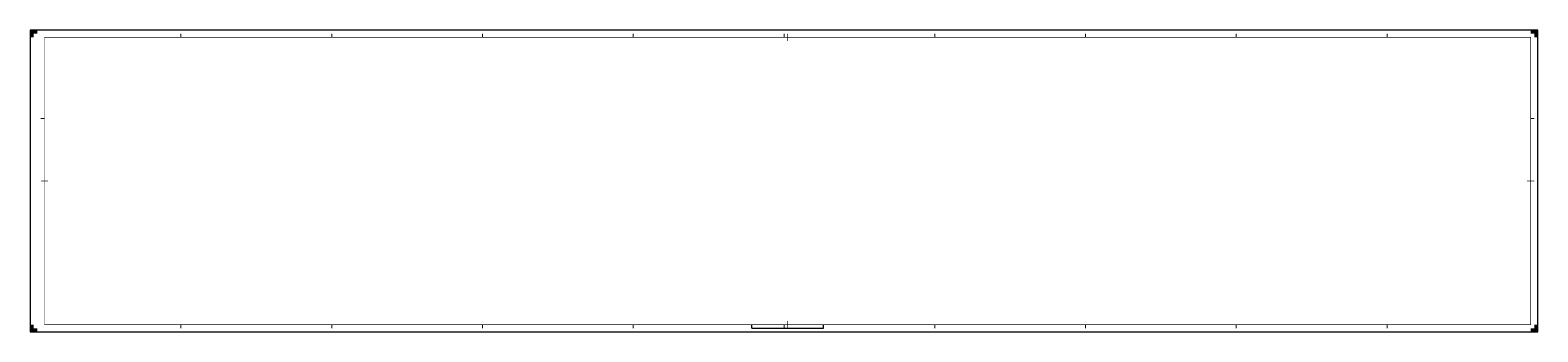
# Model space of a CAD drawing. Extents: x -20 to 2080, y -10 to 410.
import ezdxf

# ---------------------------------------------------------------- set-up
doc = ezdxf.new("R2010")
doc.units = 0
for name, color, linetype, lineweight in [('to-xx-kader', 7, 'CONTINUOUS', 25), ('to-xx-snijrand', 7, 'CONTINUOUS', 25), ('to-xx-vouwmerk', 7, 'CONTINUOUS', 18)]:
    doc.layers.add(name, color=color, linetype=linetype, lineweight=lineweight)

msp = doc.modelspace()

# ---------------------------------------------------------------- hatches: boundary and pattern name
at = {"layer": 'to-xx-snijrand'}
for points in [[(-10, 410), (-20, 410), (-20, 400), (-15, 400), (-15, 405), (-10, 405)], [(2080, 400), (2080, 410), (2070, 410), (2070, 405), (2075, 405), (2075, 400)], [(-20, 0), (-20, -10), (-10, -10), (-10, -5), (-15, -5), (-15, 0)], [(2070, -10), (2080, -10), (2080, 0), (2075, 0), (2075, -5), (2070, -5)]]:
    msp.add_hatch(color=256, dxfattribs=at).paths.add_polyline_path(points)

# ---------------------------------------------------------------- linework, layer by layer
at = {"layer": 'to-xx-kader'}
for p, q in [((985, -5), (985, 0)), ((1085, -5), (1085, 0)), ((985, -5), (1085, -5))]:
    msp.add_line(p, q, dxfattribs=at)
at = {"layer": 'to-xx-kader', "const_width": 0.7}
msp.add_lwpolyline([(0, 0), (2070, 0), (2070, 400), (0, 400)], close=True, dxfattribs=at)
at = {"layer": 'to-xx-kader', "const_width": 0.7, "flags": 128}
for points in [[(1035, 405), (1035, 395)], [(-5, 200), (5, 200)], [(2075, 200), (2065, 200)], [(1035, -5), (1035, 5)]]:
    msp.add_lwpolyline(points, dxfattribs=at)
at = {"layer": 'to-xx-snijrand'}
for p, q in [((2080, 410), (-20, 410)), ((-20, 410), (-20, -10)), ((2080, -10), (2080, 410)), ((-20, -10), (2080, -10))]:
    msp.add_line(p, q, dxfattribs=at)
at = {"layer": 'to-xx-vouwmerk', "flags": 128}
for points in [[(190, 400), (190, 405)], [(400, 400), (400, 405)], [(610, 400), (610, 405)], [(820, 400), (820, 405)], [(1030, 400), (1030, 405)], [(1240, 400), (1240, 405)], [(1450, 400), (1450, 405)], [(1660, 400), (1660, 405)], [(1870, 400), (1870, 405)], [(0, 287), (-5, 287)], [(2070, 287), (2075, 287)], [(190, 0), (190, -5)], [(400, 0), (400, -5)], [(610, 0), (610, -5)], [(820, 0), (820, -5)], [(1030, 0), (1030, -5)], [(1240, 0), (1240, -5)], [(1450, 0), (1450, -5)], [(1660, 0), (1660, -5)], [(1870, 0), (1870, -5)]]:
    msp.add_lwpolyline(points, dxfattribs=at)

doc.saveas('drawing.dxf')
